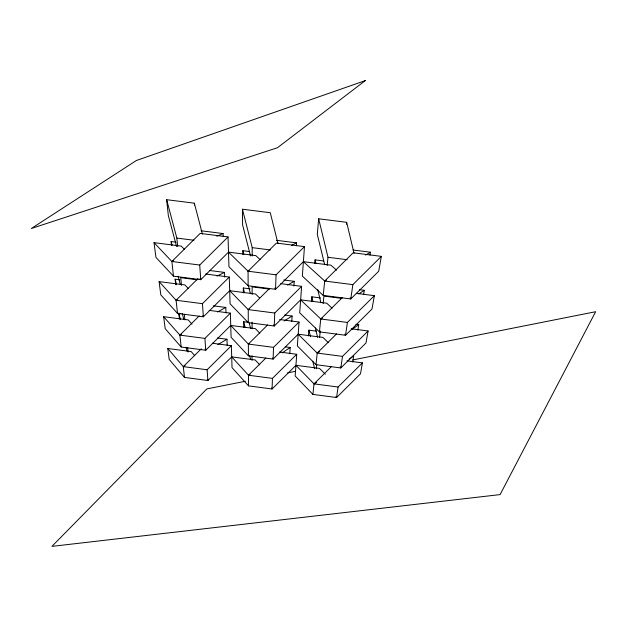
<?xml version="1.0" encoding="UTF-8"?>
<svg xmlns="http://www.w3.org/2000/svg" width="627" height="627" viewBox="0 0 627 627"><rect width="100%" height="100%" fill="white"/><g stroke="black" fill="none" stroke-linecap="round" stroke-linejoin="round"><path stroke-width="0.94" d="M252.03 360.415L252.038 355.862M252.085 328.619L252.093 322.137M252.132 294.478L252.148 286.86L269.634 289.11M252.195 256.004L252.211 247.649L242.43 209.222L270.284 212.725L278.02 243.668M279.485 352.021L296.736 354.279L272.447 378.379L272.071 388.999L248.543 385.887L232.037 367.665L231.363 345.72L212.287 343.228M279.681 319.519L299.055 322.027L273.529 347.358L273.121 359.075L248.417 355.838L231.104 337.302L230.368 313.132L209.167 310.381M280.778 283.67L301.618 286.343L274.728 313.022L274.273 326.009L248.284 322.631L230.085 303.829L229.263 277.063L205.711 274.038M248.127 285.763L248.073 271.225L276.444 243.064L304.471 246.623L276.068 274.814L275.559 289.29L248.127 285.763L228.949 266.734L228.04 236.935L200.17 233.401L171.876 261.483L173.475 276.17L200.75 279.673L228.502 252.132L255.863 255.62L260.08 259.625M289.807 353.793L290.191 347.491L285.363 346.864M291.774 321.51L292.111 316.032L284.634 315.067M293.938 286.014L294.228 281.327L283.812 279.995M296.391 245.768L296.571 242.861L276.358 240.298M296.736 354.279L295.176 375.973L312.92 394.399L336.566 397.526L360.494 373.786L362.43 362.868L347.013 360.854M299.055 322.027L297.339 345.947L316.008 364.695L340.829 367.955L365.956 343.024L368.096 330.978L351.222 328.791M301.618 286.343L299.714 312.826L319.417 331.871L345.548 335.265L371.991 309.025L374.366 295.67L356.261 293.35M304.471 246.623L302.355 276.123L323.203 295.411L350.791 298.954L378.7 271.256L381.349 256.365L353.158 252.791L324.7 281.037L323.203 295.411M308.39 335.884L308.892 330.17L316.557 331.166M311.392 301.65L311.823 296.806L320.53 297.927M314.73 263.606L315.06 259.884L323.579 260.965M354.051 253.308L346.668 222.319L318.657 218.799L317.293 234.365L324.621 264.453M312.92 394.399L314.017 383.865L331.393 366.615M316.008 364.695L317.215 353.072L336.566 333.87M319.417 331.871L320.758 318.978L342.17 297.731M316.282 368.848L316.753 364.342M319.582 337.397L320.256 330.985M323.132 303.625L323.924 296.085L341.817 298.381M327.129 265.55L327.999 257.282L318.657 218.799M346.425 224.262L346.668 222.319M362.43 362.868L338.078 387.031L336.566 397.526L335.947 396.476M368.096 330.978L342.507 356.371L340.829 367.955L340.187 366.85M374.366 295.67L347.405 322.427L345.548 335.265L344.866 334.105M381.349 256.365L352.86 284.634L350.791 298.954L350.07 297.731M352.695 362.014L353.699 355.791L349.137 359.271M357.86 330.076L358.738 324.653L355.924 324.292M363.699 294.016L364.303 290.309L359.545 289.698M370.001 255.103L370.463 252.219L353.048 250.016M200.044 278.459L200.75 279.673L199.715 265.041L228.04 236.935M259.602 298.005L255.612 294.039L229.686 290.701L203.383 316.8L177.527 313.445L176.093 300.262L198.069 278.451M202.709 315.647L203.383 316.8L202.45 303.672L229.263 277.063M259.805 333.203L255.385 328.642L230.744 325.437L205.75 350.242L181.172 347.021L179.878 335.124L199.127 316.024M205.115 349.145L205.75 350.242L204.911 338.392L230.368 313.132M259.774 364.859L255.181 359.961L231.708 356.881L207.89 380.511L184.479 377.415L183.303 366.63L201.291 348.784M248.284 322.631L248.229 309.597L269.579 288.404M336.542 270.166L330.907 265.174L303.39 261.671L275.559 289.29L274.845 288.067M207.286 379.468L207.89 380.511L207.129 369.773L231.363 345.72M248.417 355.838L248.37 344.074L267.666 324.919M332.036 308.139L326.722 303.194L300.647 299.839L274.273 326.009L273.599 324.857M248.543 385.887L248.504 375.228L265.84 358.025M328.391 342.703L322.944 337.428L298.178 334.207L273.121 359.075L272.479 357.97M325.35 374.248L319.535 368.41L295.944 365.314L272.071 388.999L271.46 387.948M351.622 329.724L358.738 324.653M282.174 352.86L290.191 347.491M358.848 293.875L364.303 290.309M284.156 320.946L292.111 316.032M217.765 344.701L226.982 339.238L227.225 345.602M365.588 255.087L370.463 252.219M295.944 365.314L314.017 383.865L316.525 382.415M287.55 285.081L294.228 281.327M298.178 334.207L317.215 353.072L319.668 351.708M231.708 356.881L248.504 375.228L250.134 374.335M217.436 311.995L225.806 307.449L226.018 312.983M300.647 299.839L320.758 318.978L322.599 317.999M230.744 325.437L248.37 344.074L249.295 343.596M194.785 355.713L191.141 351.559L167.777 348.494L183.303 366.63L185.137 365.69M303.39 261.671L324.7 281.037L326.408 280.175M291.571 245.353L296.571 242.861M229.686 290.701L248.229 309.597L249.201 309.111M191.98 324.112L188.171 319.895L163.647 316.706L179.878 335.124L181.579 334.293M216.942 276.099L224.513 272.4L224.685 277.126M228.502 252.132L248.073 271.225L249.091 270.746M188.218 288.491L184.887 284.932L159.093 281.609L176.093 300.262L177.112 299.784M184.456 249.405L181.242 246.113L154.03 242.649L171.876 261.483L173.585 260.73M216.848 236.222L223.079 233.55L223.181 236.308M245.267 381.287L206.863 388.905L51.916 546.376L500.095 494.593L595.65 311.713L352.782 359.937M287.503 372.9L295.184 371.372M176.579 246.513L168.334 215.555L166.641 199.7L194.331 203.179L202.419 234.083M201.063 230.76L223.079 233.55M166.641 199.7L176.845 238.08L193.939 240.251M252.211 247.649L270.355 249.954M327.999 257.282L347.201 259.719M171.516 245.369L171.116 241.567L175.968 242.187M242.931 254.46L242.892 250.698L249.483 251.537M171.876 261.483L199.715 265.041M248.073 271.225L276.068 274.814M324.7 281.037L352.86 284.634M209.449 270.472L224.513 272.4M197.184 279.799L180.756 277.683L181.516 285.387M175.725 284.736L175.137 279.227L179.925 279.846M243.354 292.887L243.3 287.989L250.04 288.859M176.093 300.262L202.45 303.672M248.229 309.597L274.728 313.022M320.758 318.978L347.405 322.427M213.235 305.827L225.806 307.449M179.393 319.104L178.773 313.273L180.67 313.524M243.738 327.474L243.676 321.706L248.441 322.325M217.373 337.984L226.982 339.238M179.878 335.124L204.911 338.392M248.37 344.074L273.529 347.358M317.215 353.072L342.507 356.371M183.303 366.63L207.129 369.773M248.504 375.228L272.447 378.379M314.017 383.865L338.078 387.031M173.475 276.17L155.951 257.399L154.03 242.649M177.527 313.445L160.81 294.87L159.093 281.609M181.172 347.021L165.207 328.697L163.647 316.706M184.479 377.415L169.188 359.389L167.777 348.494M182.238 313.429L183.735 319.002M178.773 313.273L180.505 319.731M186.039 347.303L187.042 351.034M171.116 241.567L172.104 245.275M178.107 276.272L180.349 284.65M175.137 279.227L176.618 284.76M249.609 355.634L250.573 359.373M243.3 287.989L244.522 292.731M249.201 323.023L250.635 328.603M243.676 321.706L245.11 327.247M242.892 250.698L243.84 254.405M248.3 285.293L250.455 293.679M250.51 255.926L242.61 224.936L242.43 209.222M308.892 330.17L310.506 336.644M312.779 361.207L314.644 368.684M311.823 296.806L312.991 301.548M315.318 328.007L317.623 337.318M317.724 289.698L320.93 302.755M315.06 259.884L315.969 263.591M176.845 238.08L177.684 246.513M184.369 314.268L184.918 319.88M187.638 347.421L188.092 352.021M194.331 203.179L194.464 205.037M365.267 80.624L277.479 147.721L31.35 228.494L136.357 160.512L365.267 80.624"/></g></svg>
